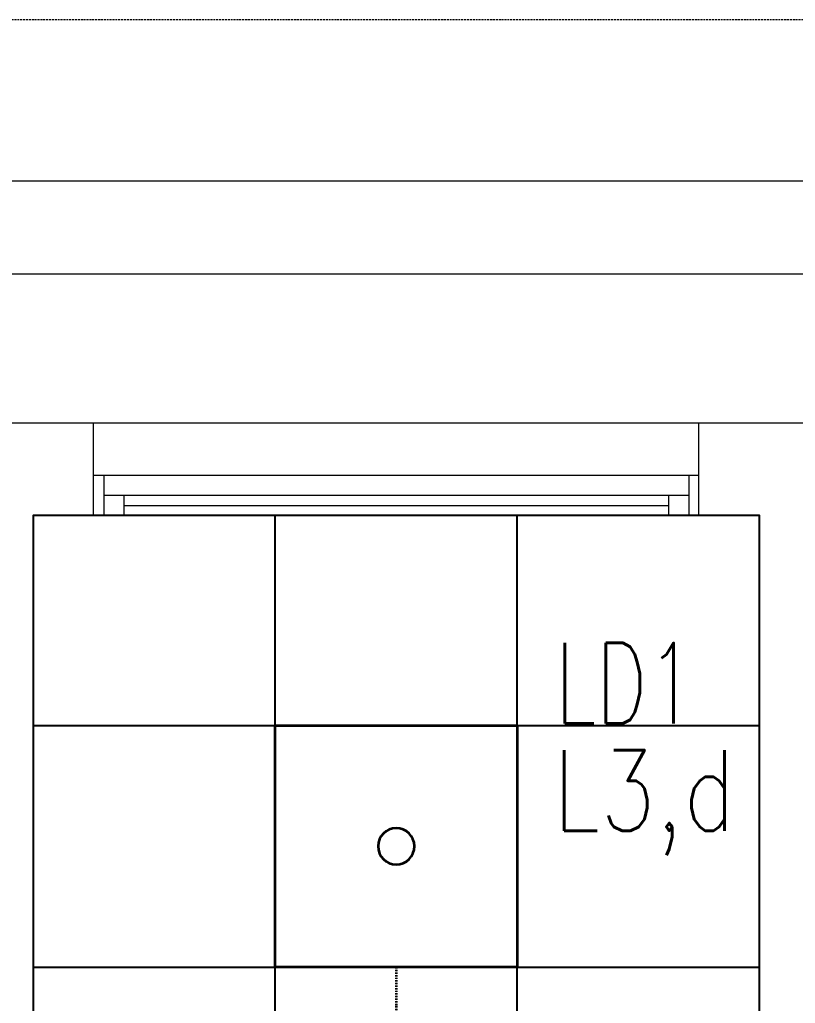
# Model space of a CAD drawing. Extents: x -12260 to 184725, y -29287 to 19916.
# Drawn here: x 23282 to 25205, y 7401 to 9840 of the extents above; entities that cross this region are included whole.
import ezdxf
from ezdxf.enums import TextEntityAlignment as Align

# ---------------------------------------------------------------- set-up
doc = ezdxf.new("R2010")
doc.units = 0
doc.header["$LTSCALE"] = 0.25
doc.linetypes.add('01-First Floor-FUR$0$HIDDEN', pattern=[9.525, 6.35, -3.175])
doc.linetypes.add('DASHDOT', pattern=[25.4, 12.7, -6.35, 0, -6.35])
for name, color, linetype, lineweight in [('01-First Floor-FUR$0$Aluminum', 251, 'Continuous', 5), ('01-First Floor-FUR$0$Proj', 251, 'Continuous', 5), ('01-First Floor-FUR$0$Walls', 251, 'Continuous', 5), ('E-LITE-CIRC', 6, 'Continuous', 25), ('E-LITE-CIRC-NUMB', 6, 'Continuous', 25), ('E-LITE-CLNG', 150, 'Continuous', 35), ('E-LITE-CLNG-CNDT', 6, 'DASHDOT', 35), ('E-LITE-CTRL', 6, 'Continuous', 25), ('E-LITE-IDEN', 6, 'Continuous', 25)]:
    doc.layers.add(name, color=color, linetype=linetype, lineweight=lineweight)
doc.layers.add('01-First Floor-FUR$0$FALSE CEILING', color=251, linetype='Continuous')
doc.styles.add('DC_SIMPLEX', font='SIMPLEX.shx', dxfattribs={"width": 0.7})

# ---------------------------------------------------------------- blocks, each defined once
blk = doc.blocks.new('*U24')
blk.add_lwpolyline([(-300, 300), (-300, -300), (300, -300), (300, 300)], close=True)
blk.add_circle((0, 0), 45)
at = {"layer": 'E-LITE-CIRC-NUMB', "style": 'DC_SIMPLEX', "width": 0.7, "flags": 8}
blk.add_attdef('CIRCUIT', text='', height=200, rotation=0, dxfattribs=at).set_placement((-473.9, 300), align=Align.RIGHT)
at = {"layer": 'E-LITE-CTRL', "style": 'DC_SIMPLEX', "width": 0.7, "flags": 8}
blk.add_attdef('CONTROL', (1118.9, -935), '', height=200, rotation=360, dxfattribs=at)
at = {"layer": 'E-LITE-IDEN', "style": 'DC_SIMPLEX', "width": 0.7, "flags": 8}
blk.add_attdef('TYPE', (460.4, 457.6), '', height=200, rotation=360, dxfattribs=at)
blk = doc.blocks.new('01-First Floor-FUR')
at = {"layer": '01-First Floor-FUR$0$Aluminum'}
for p, q in [((24965.6, 8710), (23465.6, 8710)), ((23490.6, 8710), (23490.6, 8610)), ((24940.6, 8710), (24940.6, 8610)), ((24940.6, 8660), (23490.6, 8660)), ((23540.6, 8660), (23540.6, 8610)), ((24890.6, 8660), (24890.6, 8610)), ((23540.6, 8635), (24890.6, 8635)), ((24965.6, 8610), (23465.6, 8610))]:
    blk.add_line(p, q, dxfattribs=at)
at = {"layer": '01-First Floor-FUR$0$FALSE CEILING', "linetype": 'Continuous'}
for p, q in [((23915.6, -910), (23915.6, 8610)), ((24515.6, -910), (24515.6, 8610)), ((23315.6, 8090), (25115.6, 8090)), ((23315.6, 7490), (25115.6, 7490))]:
    blk.add_line(p, q, dxfattribs=at)
at = {"layer": '01-First Floor-FUR$0$FALSE CEILING'}
blk.add_lwpolyline([(23315.6, -910), (25115.6, -910), (25115.6, 8610), (23315.6, 8610)], close=True, dxfattribs=at)
at = {"layer": '01-First Floor-FUR$0$Proj'}
for p, q in [((19755.8, 9440), (35156.2, 9440)), ((19985.8, 9210), (34926.2, 9210))]:
    blk.add_line(p, q, dxfattribs=at)
at = {"layer": '01-First Floor-FUR$0$Proj', "linetype": '01-First Floor-FUR$0$HIDDEN'}
blk.add_line((23465.6, 8840), (24965.6, 8840), dxfattribs=at)
at = {"layer": '01-First Floor-FUR$0$Proj', "linetype": '01-First Floor-FUR$0$HIDDEN', "ltscale": 3}
blk.add_lwpolyline([(48606, 9840), (-2814, 9840), (-2814, -14060), (48606, -14060)], dxfattribs=at)
blk.add_lwpolyline([(48606, 9840), (-2814, 9840), (-2814, -14060), (48606, -14060)], dxfattribs=at)
at = {"layer": '01-First Floor-FUR$0$Walls'}
for p, q in [((21886.9, 8840, 0), (23465.6, 8840)), ((23465.6, 8610), (23465.6, 8840)), ((24965.6, 8840), (25486, 8840)), ((24965.6, 8610), (24965.6, 8840)), ((23315.6, 8610), (23465.6, 8610)), ((23315.6, 6150), (23315.6, 8610)), ((24965.6, 8610), (25115.6, 8610)), ((25115.6, 6150), (25115.6, 8610))]:
    blk.add_line(p, q, dxfattribs=at)

msp = doc.modelspace()

# ---------------------------------------------------------------- linework, layer by layer
at = {"layer": 'E-LITE-CLNG-CNDT'}
msp.add_lwpolyline([(24215.6, 7490), (24215.6, 5690)], dxfattribs=at)

# ---------------------------------------------------------------- block references
at = {"layer": 'E-LITE-CLNG'}
ref = msp.add_blockref('*U24', (24215.6, 7790), dxfattribs=dict(at, xscale=-1))
ref.add_attrib('TYPE', 'LD1', (24609.1, 8094.5), dxfattribs={"layer": 'E-LITE-IDEN', "height": 200, "rotation": 0, "style": 'DC_SIMPLEX', "width": 0.7, "flags": 8})
at = {"layer": 'E-LITE-CLNG-CNDT'}
msp.add_blockref('01-First Floor-FUR', (0, 0), dxfattribs=at)

# ---------------------------------------------------------------- texts
at = {"layer": 'E-LITE-CIRC', "style": 'DC_SIMPLEX', "width": 0.8}
msp.add_text('L3,d', height=200, rotation=0, dxfattribs=at).set_placement((24604.2, 7828.7, 0))

doc.saveas('drawing.dxf')
